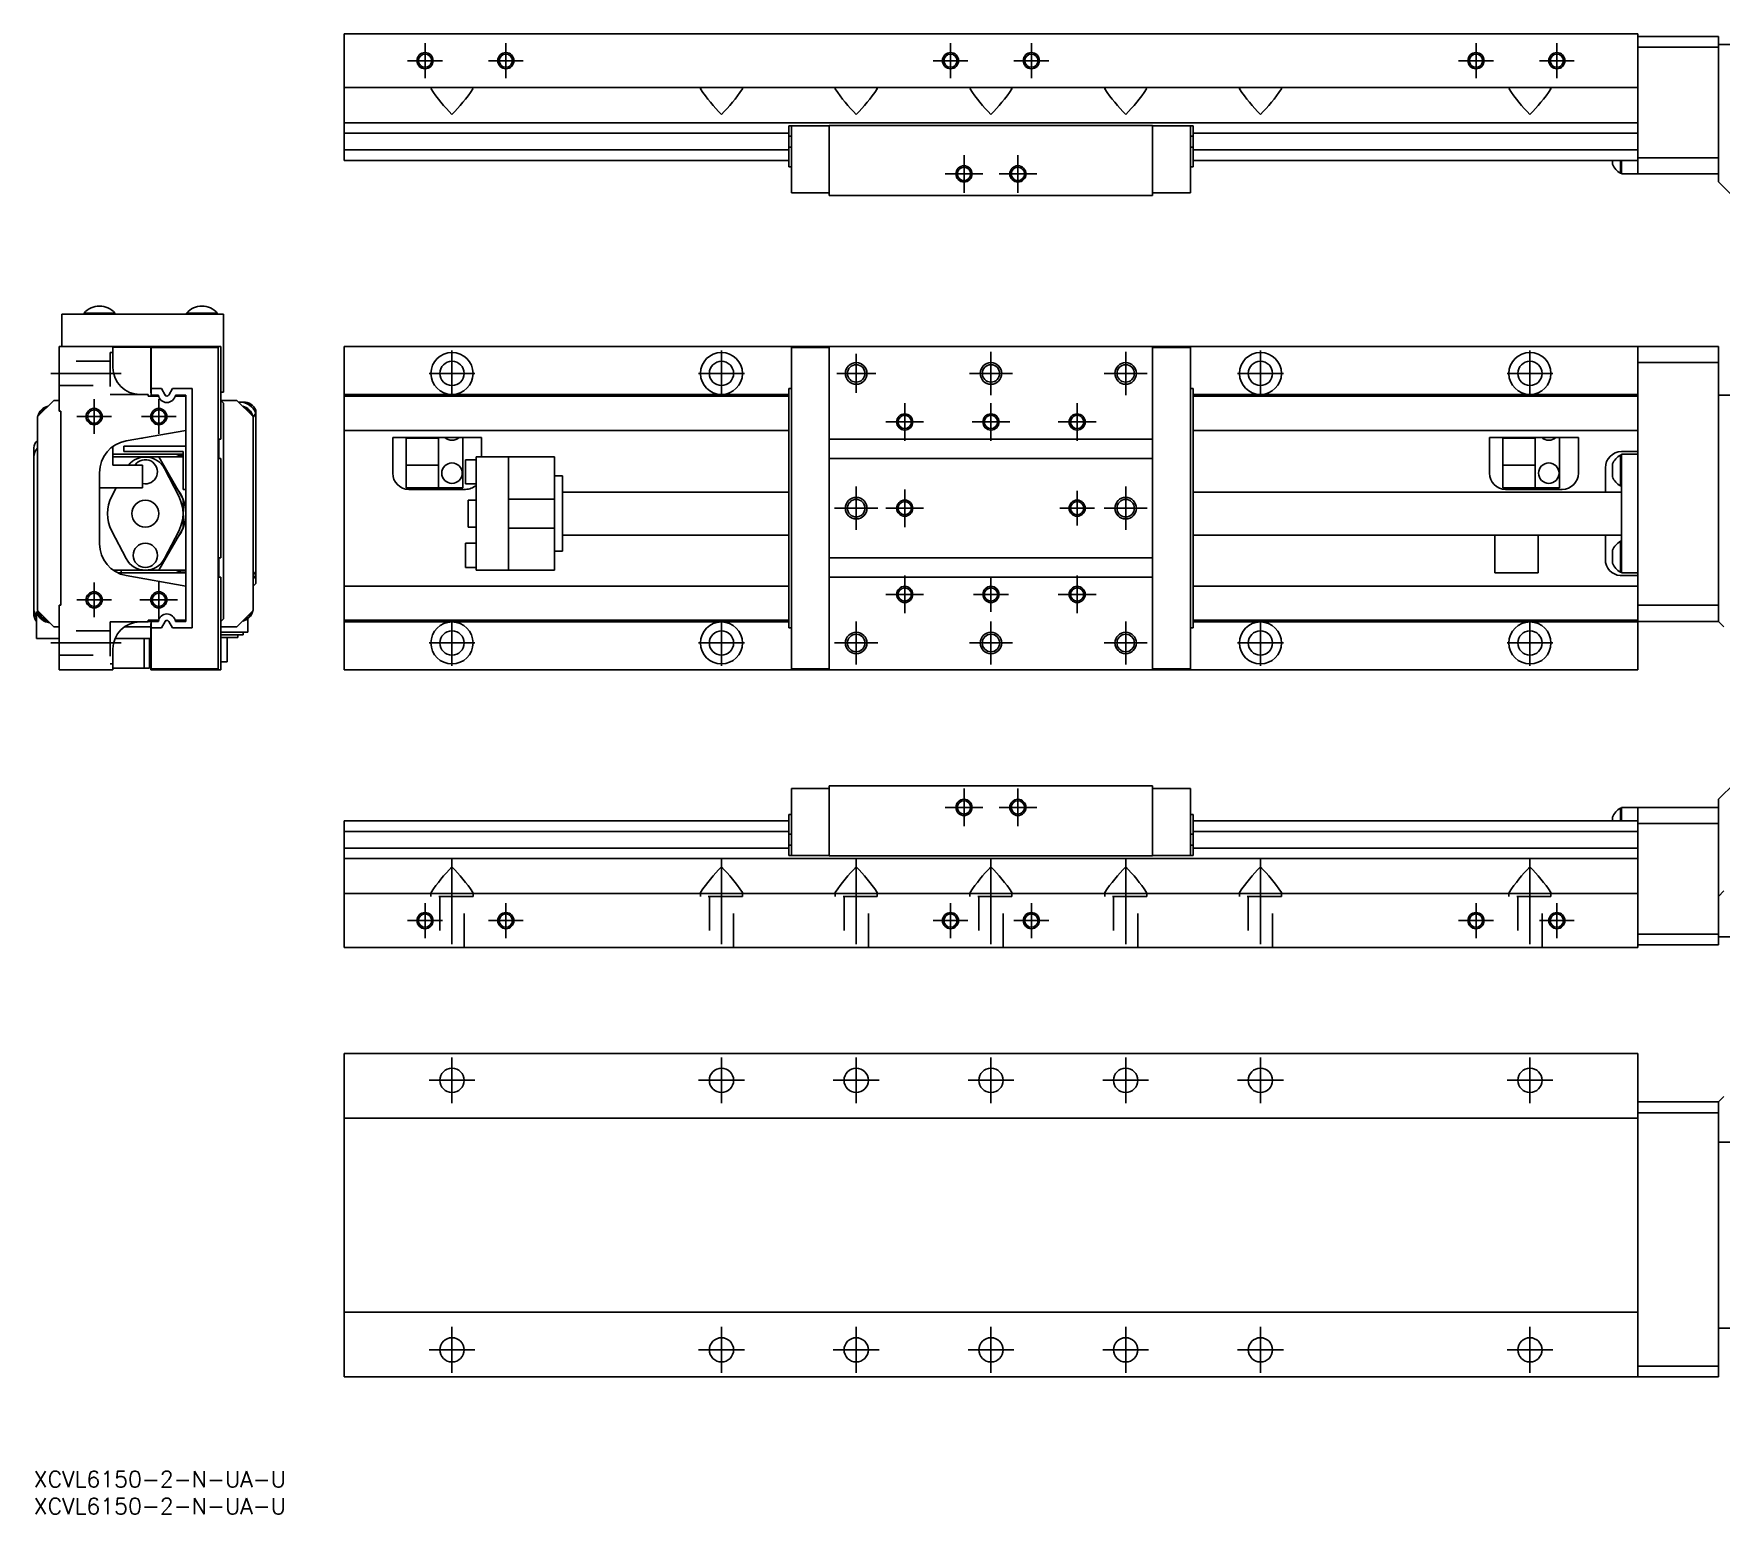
# Model space of a CAD drawing. Extents: x 0 to 477, y -8 to 271.
# Drawn here: x 0 to 313.1, y -8 to 266.7 of the extents above; entities that cross this region are included whole.
import ezdxf

# ---------------------------------------------------------------- set-up
doc = ezdxf.new("R2010")
doc.units = 0
doc.header["$LTSCALE"] = 0.5
doc.linetypes.add('CENTER', pattern=[50.8, 31.75, -6.35, 6.35, -6.35])
doc.linetypes.add('DASHED', pattern=[19.05, 12.7, -6.35])
for name, color, linetype in [('MSM_CENTER', 1, 'CENTER'), ('MSM_CONTINUOUS', 7, 'CONTINUOUS'), ('MSM_DASHED', 4, 'DASHED'), ('MSM_NARROW', 5, 'CONTINUOUS'), ('MSM_PART_NUMBER', 7, 'CONTINUOUS')]:
    doc.layers.add(name, color=color, linetype=linetype)
doc.styles.get("Standard").update_dxf_attribs({"font": 'txt.shx', "height": 3, "bigfont": 'bigfont.shx'})

# ---------------------------------------------------------------- blocks, each defined once
blk = doc.blocks.new('*U2')
at = {"layer": 'MSM_PART_NUMBER'}
blk.add_text('XCVL6150-2-N-UA-U', height=3, dxfattribs=at).set_placement((0, -3))
blk = doc.blocks.new('*U3')
at = {"layer": 'MSM_PART_NUMBER'}
blk.add_text('XCVL6150-2-N-UA-U', height=3, dxfattribs=at).set_placement((0, -8))

msp = doc.modelspace()

# ---------------------------------------------------------------- linework, layer by layer
at = {"layer": 'MSM_CENTER'}
for p, q in [((72.6, 264.89), (72.6, 258.43)), ((87.6, 264.89), (87.6, 258.43)), ((170.1, 264.89), (170.1, 258.43)), ((185.1, 264.89), (185.1, 258.43)), ((267.6, 264.89), (267.6, 258.43)), ((282.6, 264.89), (282.6, 258.43)), ((69.37, 261.66), (75.83, 261.66)), ((84.37, 261.66), (90.83, 261.66)), ((166.87, 261.66), (173.33, 261.66)), ((181.87, 261.66), (188.33, 261.66)), ((264.37, 261.66), (270.83, 261.66)), ((279.37, 261.66), (285.83, 261.66)), ((172.6, 237.16), (172.6, 244.16)), ((182.6, 237.16), (182.6, 244.16)), ((169.1, 240.66), (176.1, 240.66)), ((179.1, 240.66), (186.1, 240.66)), ((77.6, 199.39), (77.6, 207.89)), ((127.6, 199.39), (127.6, 207.89)), ((152.6, 200.02), (152.6, 207.26)), ((177.6, 199.64), (177.6, 207.64)), ((202.6, 199.64), (202.6, 207.64)), ((227.6, 199.39), (227.6, 207.89)), ((277.6, 199.39), (277.6, 207.89)), ((3.2, 203.64), (16.2, 203.64)), ((73.35, 203.64), (81.85, 203.64)), ((123.35, 203.64), (131.85, 203.64)), ((148.98, 203.64), (156.22, 203.64)), ((173.6, 203.64), (181.6, 203.64)), ((198.6, 203.64), (206.6, 203.64)), ((223.35, 203.64), (231.85, 203.64)), ((273.35, 203.64), (281.85, 203.64)), ((11.2, 192.41), (11.2, 198.87)), ((23.2, 192.41), (23.2, 198.87)), ((161.6, 191.14), (161.6, 198.14)), ((177.6, 191.14), (177.6, 198.14)), ((193.6, 191.14), (193.6, 198.14)), ((7.97, 195.64), (14.43, 195.64)), ((19.97, 195.64), (26.43, 195.64)), ((158.1, 194.64), (165.1, 194.64)), ((174.1, 194.64), (181.1, 194.64)), ((190.1, 194.64), (197.1, 194.64)), ((152.6, 174.64), (152.6, 182.64)), ((161.6, 175.14), (161.6, 182.14)), ((193.6, 175.41), (193.6, 181.87)), ((202.6, 174.64), (202.6, 182.64)), ((148.6, 178.64), (156.6, 178.64)), ((158.1, 178.64), (165.1, 178.64)), ((190.37, 178.64), (196.83, 178.64)), ((198.6, 178.64), (206.6, 178.64)), ((161.6, 159.14), (161.6, 166.14)), ((193.6, 159.14), (193.6, 166.14)), ((11.2, 158.41), (11.2, 164.87)), ((23.2, 158.14), (23.2, 165.14)), ((177.6, 159.41), (177.6, 165.87)), ((7.97, 161.64), (14.43, 161.64)), ((19.7, 161.64), (26.7, 161.64)), ((158.1, 162.64), (165.1, 162.64)), ((174.37, 162.64), (180.83, 162.64)), ((190.1, 162.64), (197.1, 162.64)), ((77.6, 149.39), (77.6, 157.89)), ((127.6, 149.39), (127.6, 157.89)), ((152.6, 149.64), (152.6, 157.64)), ((177.6, 149.64), (177.6, 157.64)), ((202.6, 149.64), (202.6, 157.64)), ((227.6, 149.39), (227.6, 157.89)), ((277.6, 149.39), (277.6, 157.89)), ((3.2, 153.64), (16.2, 153.64)), ((73.35, 153.64), (81.85, 153.64)), ((123.35, 153.64), (131.85, 153.64)), ((148.6, 153.64), (156.6, 153.64)), ((173.6, 153.64), (181.6, 153.64)), ((198.6, 153.64), (206.6, 153.64)), ((223.35, 153.64), (231.85, 153.64)), ((273.35, 153.64), (281.85, 153.64)), ((172.6, 119.63), (172.6, 126.63)), ((182.6, 119.63), (182.6, 126.63)), ((169.1, 123.13), (176.1, 123.13)), ((179.1, 123.13), (186.1, 123.13)), ((77.6, 113.63), (77.6, 95.13)), ((127.6, 113.63), (127.6, 95.13)), ((152.6, 113.63), (152.6, 95.13)), ((177.6, 113.63), (177.6, 95.13)), ((202.6, 113.63), (202.6, 95.13)), ((227.6, 113.63), (227.6, 95.13)), ((277.6, 113.63), (277.6, 95.13)), ((72.6, 98.9), (72.6, 105.36)), ((87.6, 98.9), (87.6, 105.36)), ((170.1, 98.9), (170.1, 105.36)), ((185.1, 98.9), (185.1, 105.36)), ((267.6, 98.9), (267.6, 105.36)), ((282.6, 98.9), (282.6, 105.36)), ((69.37, 102.13), (75.83, 102.13)), ((84.37, 102.13), (90.83, 102.13)), ((166.87, 102.13), (173.33, 102.13)), ((181.87, 102.13), (188.33, 102.13)), ((264.37, 102.13), (270.83, 102.13)), ((279.37, 102.13), (285.83, 102.13)), ((77.6, 68.25), (77.6, 76.75)), ((127.6, 68.25), (127.6, 76.75)), ((152.6, 68.25), (152.6, 76.75)), ((177.6, 68.25), (177.6, 76.75)), ((202.6, 68.25), (202.6, 76.75)), ((227.6, 68.25), (227.6, 76.75)), ((277.6, 68.25), (277.6, 76.75)), ((73.35, 72.5), (81.85, 72.5)), ((123.35, 72.5), (131.85, 72.5)), ((148.35, 72.5), (156.85, 72.5)), ((173.35, 72.5), (181.85, 72.5)), ((198.35, 72.5), (206.85, 72.5)), ((223.35, 72.5), (231.85, 72.5)), ((273.35, 72.5), (281.85, 72.5)), ((77.6, 18.25), (77.6, 26.75)), ((127.6, 18.25), (127.6, 26.75)), ((152.6, 18.25), (152.6, 26.75)), ((177.6, 18.25), (177.6, 26.75)), ((202.6, 18.25), (202.6, 26.75)), ((227.6, 18.25), (227.6, 26.75)), ((277.6, 18.25), (277.6, 26.75)), ((73.35, 22.5), (81.85, 22.5)), ((123.35, 22.5), (131.85, 22.5)), ((148.35, 22.5), (156.85, 22.5)), ((173.35, 22.5), (181.85, 22.5)), ((198.35, 22.5), (206.85, 22.5)), ((223.35, 22.5), (231.85, 22.5)), ((273.35, 22.5), (281.85, 22.5))]:
    msp.add_line(p, q, dxfattribs=at)
at = {"layer": 'MSM_CONTINUOUS'}
for p, q in [((57.6, 266.66), (297.6, 266.66)), ((57.6, 266.66), (57.6, 243.16)), ((297.6, 266.66), (297.6, 240.66)), ((312.6, 266.16), (297.6, 266.16)), ((312.6, 266.16), (312.6, 239.16)), ((312.6, 264.16), (297.6, 264.16)), ((312.6, 264.66), (317.1, 264.66)), ((57.6, 256.66), (297.6, 256.66)), ((73.86, 256.66), (73.7, 256.53)), ((73.7, 256.53), (73.72, 256.42)), ((81.34, 256.66), (81.5, 256.53)), ((81.5, 256.53), (81.48, 256.42)), ((123.86, 256.66), (123.7, 256.53)), ((123.7, 256.53), (123.72, 256.42)), ((131.34, 256.66), (131.5, 256.53)), ((131.5, 256.53), (131.48, 256.42)), ((148.86, 256.66), (148.7, 256.53)), ((148.7, 256.53), (148.72, 256.42)), ((156.34, 256.66), (156.5, 256.53)), ((156.5, 256.53), (156.48, 256.42)), ((173.86, 256.66), (173.7, 256.53)), ((173.7, 256.53), (173.72, 256.42)), ((181.34, 256.66), (181.5, 256.53)), ((181.5, 256.53), (181.48, 256.42)), ((198.86, 256.66), (198.7, 256.53)), ((198.7, 256.53), (198.72, 256.42)), ((206.34, 256.66), (206.5, 256.53)), ((206.5, 256.53), (206.48, 256.42)), ((223.86, 256.66), (223.7, 256.53)), ((223.7, 256.53), (223.72, 256.42)), ((231.34, 256.66), (231.5, 256.53)), ((231.5, 256.53), (231.48, 256.42)), ((273.86, 256.66), (273.7, 256.53)), ((273.7, 256.53), (273.72, 256.42)), ((281.34, 256.66), (281.5, 256.53)), ((281.5, 256.53), (281.48, 256.42)), ((57.6, 250.16), (297.6, 250.16)), ((57.6, 248.2), (140.1, 248.2)), ((147.6, 249.56), (140.1, 249.56)), ((140.1, 241.96), (140.1, 249.56)), ((140.6, 247.68), (140.1, 247.68)), ((140.6, 249.56), (140.6, 237.16)), ((207.6, 249.66), (147.6, 249.66)), ((147.6, 249.66), (147.6, 236.66)), ((207.6, 249.66), (207.6, 236.66)), ((215.1, 249.56), (207.6, 249.56)), ((214.6, 249.56), (214.6, 237.16)), ((214.6, 247.68), (215.1, 247.68)), ((215.1, 241.96), (215.1, 249.56)), ((215.1, 248.2), (297.6, 248.2)), ((57.6, 245.12), (140.1, 245.12)), ((140.6, 245.63), (140.1, 245.63)), ((214.6, 245.63), (215.1, 245.63)), ((215.1, 245.12), (297.6, 245.12)), ((57.6, 243.16), (140.1, 243.16)), ((140.6, 241.96), (140.1, 241.96)), ((214.6, 241.96), (215.1, 241.96)), ((215.1, 243.16), (297.6, 243.16)), ((292.95, 243.16), (292.95, 242.45)), ((294.4, 243.16), (294.4, 240.8)), ((294.6, 243.16), (294.6, 240.66)), ((312.6, 243.66), (297.6, 243.66)), ((294.4, 240.8), (294.6, 240.8)), ((312.6, 240.66), (294.6, 240.66)), ((312.6, 239.16), (315.6, 236.16)), ((140.6, 237.16), (147.6, 237.16)), ((207.6, 236.66), (147.6, 236.66)), ((214.6, 237.16), (207.6, 237.16)), ((35.2, 214.64), (5.2, 214.64)), ((5.2, 214.64), (5.2, 208.64)), ((15.05, 214.8), (9.35, 214.8)), ((9.35, 214.8), (9.35, 214.64)), ((15.05, 214.64), (15.05, 214.8)), ((34.05, 214.8), (28.35, 214.8)), ((28.35, 214.8), (28.35, 214.64)), ((34.05, 214.64), (34.05, 214.8)), ((35.2, 214.64), (35.2, 200.14)), ((4.7, 196.64), (4.7, 208.64)), ((4.7, 208.64), (34.7, 208.64)), ((14.7, 208.64), (14.7, 204.74)), ((21.7, 208.54), (14.7, 208.54)), ((21.7, 200.04), (21.7, 208.64)), ((21.8, 199.64), (21.8, 208.44)), ((21.8, 208.44), (34.2, 208.44)), ((34.2, 208.44), (34.2, 148.84)), ((34.7, 208.64), (34.7, 191.44)), ((57.6, 208.64), (57.6, 148.64)), ((57.6, 208.64), (312.6, 208.64)), ((140.6, 208.44), (147.6, 208.44)), ((140.6, 208.44), (140.6, 148.84)), ((147.6, 208.64), (147.6, 148.64)), ((207.6, 208.64), (207.6, 148.64)), ((214.6, 208.44), (207.6, 208.44)), ((214.6, 208.44), (214.6, 148.84)), ((297.6, 208.64), (297.6, 148.64)), ((312.6, 157.64), (312.6, 208.64)), ((312.6, 205.64), (297.6, 205.64)), ((21.8, 200.84), (23.68, 200.84)), ((23.68, 200.84), (24.36, 199.64)), ((25.04, 199.64), (25.72, 200.84)), ((25.72, 200.84), (29.4, 200.84)), ((29.4, 200.84), (29.4, 156.44)), ((140.6, 200.84), (140.1, 200.84)), ((140.1, 156.44), (140.1, 200.84)), ((214.6, 200.84), (215.1, 200.84)), ((215.1, 156.44), (215.1, 200.84)), ((3.7, 198.64), (0.7, 195.64)), ((3.7, 198.64), (4.7, 198.64)), ((19.7, 199.74), (21.2, 199.74)), ((21.2, 199.44), (21.2, 199.74)), ((23.16, 199.44), (21.2, 199.44)), ((21.8, 200.04), (21.7, 200.04)), ((23.13, 199.64), (21.8, 199.64)), ((28.2, 199.44), (26.24, 199.44)), ((28.2, 199.64), (26.27, 199.64)), ((28.2, 157.64), (28.2, 199.64)), ((35.2, 200.14), (34.7, 200.14)), ((34.7, 198.64), (35.2, 198.14)), ((34.7, 198.64), (37.7, 198.64)), ((35.2, 198.14), (35.2, 158.14)), ((40.7, 195.64), (37.7, 198.64)), ((38.9, 198.34), (38, 198.34)), ((57.6, 199.74), (140.1, 199.74)), ((57.6, 199.44), (140.1, 199.44)), ((215.1, 199.74), (297.6, 199.74)), ((215.1, 199.44), (297.6, 199.44)), ((312.6, 199.64), (337.6, 199.64)), ((0.7, 159.64), (0.7, 195.64)), ((5, 196.64), (4.7, 196.64)), ((5, 160.64), (5, 196.64)), ((40.7, 195.64), (40.7, 159.64)), ((40.7, 195.22), (40.71, 195.24)), ((40.7, 195.2), (40.7, 195.22)), ((40.7, 195.19), (40.7, 195.2)), ((40.7, 195.18), (40.7, 195.19)), ((40.7, 195.17), (40.7, 195.18)), ((40.7, 195.18), (40.7, 195.18)), ((40.7, 195.16), (40.7, 195.17)), ((40.7, 195.17), (40.7, 195.17)), ((40.7, 195.17), (40.7, 195.17)), ((40.7, 195.17), (40.7, 195.17)), ((40.7, 195.15), (40.7, 195.16)), ((40.7, 195.16), (40.7, 195.16)), ((40.7, 195.16), (40.7, 195.16)), ((40.7, 195.16), (40.7, 195.16)), ((40.7, 195.16), (40.7, 195.16)), ((40.7, 195.14), (40.7, 195.15)), ((40.7, 195.15), (40.7, 195.15)), ((40.7, 195.15), (40.7, 195.15)), ((40.7, 195.15), (40.7, 195.15)), ((40.7, 195.15), (40.7, 195.15)), ((40.7, 195.15), (40.7, 195.15)), ((40.7, 195.15), (40.7, 195.15)), ((40.7, 195.15), (40.7, 195.15)), ((40.7, 195.15), (40.7, 195.15)), ((40.7, 195.15), (40.7, 195.15)), ((40.7, 195.14), (40.7, 195.14)), ((40.7, 195.14), (40.7, 195.14)), ((40.7, 195.14), (40.7, 195.14)), ((40.7, 195.14), (40.7, 195.14)), ((40.7, 195.14), (40.7, 195.14)), ((40.7, 195.14), (40.7, 195.14)), ((40.7, 195.14), (40.7, 195.14)), ((40.7, 195.14), (40.7, 195.14)), ((40.71, 195.31), (40.72, 195.36)), ((40.71, 195.28), (40.71, 195.31)), ((40.71, 195.24), (40.71, 195.28)), ((40.72, 195.36), (40.8, 195.58)), ((40.8, 195.58), (40.94, 195.87)), ((40.94, 195.87), (41.08, 196.09)), ((41.08, 196.09), (41.2, 196.25)), ((41.2, 164.69), (41.2, 196.82)), ((28.2, 193.08), (17.16, 191.14)), ((19.99, 191.64), (20.2, 191.64)), ((20.2, 191.67), (20.2, 191.64)), ((34.35, 187.84), (34.35, 191.44)), ((34.35, 191.44), (34.7, 191.44)), ((57.6, 193.08), (140.1, 193.08)), ((83.1, 191.76), (66.6, 191.76)), ((66.6, 185.14), (66.6, 191.76)), ((69.1, 191.76), (69.1, 182.44)), ((75.1, 191.64), (69.1, 191.64)), ((75.1, 191.76), (75.1, 182.44)), ((79.6, 191.76), (79.6, 182.44)), ((83.1, 191.76), (83.1, 188.14)), ((207.6, 191.44), (147.6, 191.44)), ((215.1, 193.08), (297.6, 193.08)), ((286.6, 191.76), (270.1, 191.76)), ((270.1, 185.14), (270.1, 191.76)), ((272.6, 191.76), (272.6, 182.44)), ((278.6, 191.64), (272.6, 191.64)), ((278.6, 191.76), (278.6, 182.44)), ((283.1, 191.76), (283.1, 182.44)), ((286.6, 191.76), (286.6, 185.14)), ((0, 159.14), (0, 189.84)), ((14.7, 186.64), (14.7, 190.1)), ((27.7, 188.64), (14.7, 188.64)), ((14.7, 188.14), (27.7, 188.14)), ((16.7, 189.14), (16.7, 190.14)), ((28.2, 190.14), (16.7, 190.14)), ((27.7, 189.14), (16.7, 189.14)), ((27.7, 180.34), (23.2, 188.14)), ((27.7, 182.14), (27.7, 189.14)), ((82.1, 188.14), (82.1, 167.14)), ((96.6, 188.14), (82.1, 188.14)), ((88.1, 188.14), (88.1, 167.14)), ((96.6, 188.14), (96.6, 167.14)), ((294.4, 188.5), (294.4, 182.78)), ((294.6, 188.5), (294.4, 188.5)), ((297.6, 189.13), (294.6, 189.13)), ((294.6, 188.64), (297.6, 188.64)), ((294.6, 188.64), (294.6, 166.64)), ((12.2, 185.23), (12.2, 172.05)), ((14.7, 186.64), (20.2, 186.64)), ((20.2, 182.44), (20.2, 186.64)), ((26.91, 180.87), (24.25, 185.98)), ((34.7, 187.84), (34.35, 187.84)), ((34.7, 187.84), (34.7, 169.44)), ((75.1, 186.64), (69.1, 186.64)), ((80.1, 187.64), (80.1, 183.14)), ((82.1, 187.64), (80.1, 187.64)), ((207.6, 187.84), (147.6, 187.84)), ((278.6, 186.64), (272.6, 186.64)), ((291.6, 181.64), (291.6, 186.13)), ((292.95, 186.85), (292.95, 184.43)), ((12.2, 182.44), (20.2, 182.44)), ((15.31, 182.44), (14.49, 180.87)), ((28.2, 182.14), (27.7, 182.14)), ((79.6, 182.44), (69.1, 182.44)), ((80.1, 182.14), (69.6, 182.14)), ((80.1, 183.14), (82.1, 183.14)), ((98.1, 184.64), (96.6, 184.64)), ((98.1, 184.64), (98.1, 170.64)), ((140.1, 181.64), (98.1, 181.64)), ((294.6, 181.64), (215.1, 181.64)), ((283.1, 182.44), (272.6, 182.44)), ((283.6, 182.14), (273.1, 182.14)), ((294.4, 182.78), (294.6, 182.78)), ((27.7, 174.93), (27.7, 180.34)), ((80.6, 180.14), (80.6, 175.14)), ((82.1, 180.14), (80.6, 180.14)), ((88.1, 180.34), (96.6, 180.34)), ((14.49, 174.41), (17.15, 169.29)), ((23.2, 167.14), (27.7, 174.93)), ((24.25, 169.29), (26.91, 174.41)), ((80.6, 175.14), (82.1, 175.14)), ((88.1, 174.93), (96.6, 174.93)), ((98.1, 173.64), (140.1, 173.64)), ((215.1, 173.64), (294.6, 173.64)), ((271.1, 173.64), (271.1, 166.64)), ((279.1, 173.64), (279.1, 166.64)), ((291.6, 169.13), (291.6, 173.64)), ((294.4, 172.5), (294.4, 166.78)), ((294.6, 172.5), (294.4, 172.5)), ((34.35, 165.84), (34.35, 169.44)), ((34.35, 169.44), (34.7, 169.44)), ((80.1, 172.14), (80.1, 167.64)), ((82.1, 172.14), (80.1, 172.14)), ((96.6, 170.64), (98.1, 170.64)), ((207.6, 169.44), (147.6, 169.44)), ((292.95, 170.85), (292.95, 168.43)), ((14.75, 167.14), (28.2, 167.14)), ((15.6, 166.64), (28.2, 166.64)), ((16.2, 166.64), (16.2, 167.14)), ((17.16, 166.14), (28.2, 164.19)), ((40.7, 167.13), (40.7, 167.14)), ((40.7, 167.14), (40.7, 167.14)), ((40.7, 167.14), (40.7, 167.14)), ((40.7, 167.14), (40.7, 167.14)), ((40.7, 167.12), (40.7, 167.13)), ((40.7, 167.13), (40.7, 167.13)), ((40.7, 167.13), (40.7, 167.13)), ((40.7, 167.13), (40.7, 167.13)), ((40.7, 167.13), (40.7, 167.13)), ((40.7, 167.13), (40.7, 167.13)), ((40.7, 167.13), (40.7, 167.13)), ((40.7, 167.13), (40.7, 167.13)), ((40.7, 167.13), (40.7, 167.13)), ((40.7, 167.13), (40.7, 167.13)), ((40.7, 167.13), (40.7, 167.13)), ((40.7, 167.13), (40.7, 167.13)), ((40.7, 167.13), (40.7, 167.13)), ((40.7, 167.13), (40.7, 167.13)), ((40.7, 167.13), (40.7, 167.13)), ((40.7, 167.13), (40.7, 167.13)), ((40.7, 167.13), (40.7, 167.13)), ((40.7, 167.11), (40.7, 167.12)), ((40.7, 167.12), (40.7, 167.12)), ((40.7, 167.12), (40.7, 167.12)), ((40.7, 167.12), (40.7, 167.12)), ((40.7, 167.12), (40.7, 167.12)), ((40.7, 167.12), (40.7, 167.12)), ((40.7, 167.12), (40.7, 167.12)), ((40.7, 167.1), (40.7, 167.11)), ((40.7, 167.11), (40.7, 167.11)), ((40.7, 167.11), (40.7, 167.11)), ((40.7, 167.11), (40.7, 167.11)), ((40.7, 167.09), (40.7, 167.1)), ((40.7, 167.1), (40.7, 167.1)), ((40.7, 167.08), (40.7, 167.09)), ((40.7, 167.06), (40.7, 167.08)), ((40.71, 167.04), (40.7, 167.06)), ((40.71, 167.02), (40.71, 167.04)), ((40.72, 167), (40.71, 167.02)), ((40.72, 166.97), (40.72, 167)), ((40.74, 166.93), (40.72, 166.97)), ((40.75, 166.88), (40.74, 166.93)), ((40.78, 166.82), (40.75, 166.88)), ((40.82, 166.74), (40.78, 166.82)), ((41.12, 166.31), (40.82, 166.74)), ((41.2, 166.22), (41.12, 166.31)), ((80.1, 167.64), (82.1, 167.64)), ((82.1, 167.14), (96.6, 167.14)), ((271.1, 166.64), (279.1, 166.64)), ((294.4, 166.78), (294.6, 166.78)), ((294.6, 166.64), (297.6, 166.64)), ((297.6, 166.13), (294.6, 166.13)), ((34.7, 165.84), (34.35, 165.84)), ((34.7, 165.84), (34.7, 148.64)), ((57.6, 164.19), (140.1, 164.19)), ((207.6, 165.84), (147.6, 165.84)), ((215.1, 164.19), (297.6, 164.19)), ((4.7, 160.64), (5, 160.64)), ((4.7, 148.64), (4.7, 160.64)), ((312.6, 160.64), (297.6, 160.64)), ((0.5, 154.44), (0.5, 159.5)), ((0.7, 159.64), (3.7, 156.64)), ((4.7, 156.64), (3.7, 156.64)), ((21.7, 156.64), (16.84, 156.64)), ((21.2, 157.54), (19.7, 157.54)), ((21.2, 157.84), (23.16, 157.84)), ((21.2, 157.54), (21.2, 157.84)), ((21.2, 157.74), (23.14, 157.74)), ((23.13, 157.64), (21.2, 157.64)), ((21.7, 148.64), (21.7, 157.24)), ((21.7, 157.24), (21.8, 157.24)), ((21.8, 148.84), (21.8, 157.64)), ((24.36, 157.63), (23.68, 156.44)), ((25.72, 156.44), (25.04, 157.63)), ((26.24, 157.84), (28.2, 157.84)), ((26.26, 157.74), (27.8, 157.74)), ((26.27, 157.64), (28.2, 157.64)), ((27.8, 157.74), (27.7, 157.64)), ((27.8, 157.74), (27.9, 157.84)), ((35.2, 158.14), (34.7, 157.64)), ((37.7, 156.64), (34.7, 156.64)), ((37.7, 156.64), (40.7, 159.64)), ((39.7, 155.64), (39.7, 158.14)), ((57.6, 157.84), (140.1, 157.84)), ((57.6, 157.54), (140.1, 157.54)), ((215.1, 157.84), (297.6, 157.84)), ((215.1, 157.54), (297.6, 157.54)), ((312.6, 157.64), (297.6, 157.64)), ((312.6, 157.64), (313.6, 156.64)), ((4.7, 154.44), (0.5, 154.44)), ((21.7, 154.44), (15.08, 154.44)), ((20.5, 154.44), (20.5, 148.94)), ((21.5, 154.44), (21.5, 148.94)), ((23.68, 156.44), (21.8, 156.44)), ((29.4, 156.44), (25.72, 156.44)), ((34.7, 155.64), (39.7, 155.64)), ((38.87, 155.14), (34.7, 155.14)), ((37.87, 154.64), (34.7, 154.64)), ((35.87, 150.14), (35.87, 154.64)), ((37.87, 154.64), (37.87, 155.14)), ((38.87, 155.14), (38.87, 155.64)), ((140.6, 156.44), (140.1, 156.44)), ((214.6, 156.44), (215.1, 156.44)), ((14.7, 152.54), (14.7, 148.64)), ((14.7, 148.64), (4.7, 148.64)), ((14.7, 148.94), (21.5, 148.94)), ((21.7, 150.14), (21.5, 150.14)), ((34.7, 148.64), (21.7, 148.64)), ((34.2, 148.84), (21.8, 148.84)), ((35.87, 150.14), (34.7, 150.14)), ((57.6, 148.64), (297.6, 148.64)), ((140.6, 148.84), (147.6, 148.84)), ((214.6, 148.84), (207.6, 148.84)), ((140.6, 126.63), (147.6, 126.63)), ((140.6, 126.63), (140.6, 114.23)), ((207.6, 127.13), (147.6, 127.13)), ((147.6, 127.13), (147.6, 114.13)), ((207.6, 127.13), (207.6, 114.13)), ((214.6, 126.63), (207.6, 126.63)), ((214.6, 126.63), (214.6, 114.23)), ((312.6, 124.63), (315.6, 127.63)), ((294.4, 122.99), (294.4, 120.63)), ((294.6, 122.99), (294.4, 122.99)), ((312.6, 123.13), (294.6, 123.13)), ((294.6, 123.13), (294.6, 120.63)), ((297.6, 123.13), (297.6, 97.13)), ((312.6, 124.63), (312.6, 97.63)), ((57.6, 120.63), (57.6, 97.13)), ((57.6, 120.63), (140.1, 120.63)), ((140.1, 114.23), (140.1, 121.83)), ((140.6, 121.83), (140.1, 121.83)), ((214.6, 121.83), (215.1, 121.83)), ((215.1, 114.23), (215.1, 121.83)), ((215.1, 120.63), (297.6, 120.63)), ((292.95, 121.34), (292.95, 120.63)), ((312.6, 120.13), (297.6, 120.13)), ((57.6, 118.66), (140.1, 118.66)), ((140.6, 118.15), (140.1, 118.15)), ((140.6, 116.1), (140.1, 116.1)), ((214.6, 118.15), (215.1, 118.15)), ((214.6, 116.1), (215.1, 116.1)), ((215.1, 118.66), (297.6, 118.66)), ((57.6, 115.59), (140.1, 115.59)), ((57.6, 113.63), (297.6, 113.63)), ((147.6, 114.23), (140.1, 114.23)), ((207.6, 114.13), (147.6, 114.13)), ((215.1, 114.23), (207.6, 114.23)), ((215.1, 115.59), (297.6, 115.59)), ((57.6, 107.13), (297.6, 107.13)), ((73.7, 107.26), (73.72, 107.37)), ((73.86, 107.13), (73.7, 107.26)), ((81.34, 107.13), (81.5, 107.26)), ((81.5, 107.26), (81.48, 107.37)), ((123.7, 107.26), (123.72, 107.37)), ((123.86, 107.13), (123.7, 107.26)), ((131.34, 107.13), (131.5, 107.26)), ((131.5, 107.26), (131.48, 107.37)), ((148.7, 107.26), (148.72, 107.37)), ((148.86, 107.13), (148.7, 107.26)), ((156.34, 107.13), (156.5, 107.26)), ((156.5, 107.26), (156.48, 107.37)), ((173.7, 107.26), (173.72, 107.37)), ((173.86, 107.13), (173.7, 107.26)), ((181.34, 107.13), (181.5, 107.26)), ((181.5, 107.26), (181.48, 107.37)), ((198.7, 107.26), (198.72, 107.37)), ((198.86, 107.13), (198.7, 107.26)), ((206.34, 107.13), (206.5, 107.26)), ((206.5, 107.26), (206.48, 107.37)), ((223.7, 107.26), (223.72, 107.37)), ((223.86, 107.13), (223.7, 107.26)), ((231.34, 107.13), (231.5, 107.26)), ((231.5, 107.26), (231.48, 107.37)), ((273.7, 107.26), (273.72, 107.37)), ((273.86, 107.13), (273.7, 107.26)), ((281.34, 107.13), (281.5, 107.26)), ((281.5, 107.26), (281.48, 107.37)), ((312.6, 106.63), (313.6, 107.63)), ((57.6, 97.13), (297.6, 97.13)), ((312.6, 99.63), (297.6, 99.63)), ((312.6, 97.63), (297.6, 97.63)), ((337.5, 99.13), (312.6, 99.13)), ((57.6, 77.5), (297.6, 77.5)), ((57.6, 77.5), (57.6, 17.5)), ((297.6, 77.5), (297.6, 17.5)), ((312.6, 68.5), (313.6, 69.5)), ((312.6, 68.5), (297.6, 68.5)), ((312.6, 66.5), (297.6, 66.5)), ((312.6, 68.5), (312.6, 17.5)), ((57.6, 65.5), (297.6, 65.5)), ((337.5, 61), (312.6, 61)), ((57.6, 29.5), (297.6, 29.5)), ((312.6, 26.5), (337.6, 26.5)), ((312.6, 19.5), (297.6, 19.5)), ((57.6, 17.5), (312.6, 17.5))]:
    msp.add_line(p, q, dxfattribs=at)
for centre, radius in [((72.6, 261.66), 1.23), ((87.6, 261.66), 1.23), ((170.1, 261.66), 1.23), ((185.1, 261.66), 1.23), ((267.6, 261.66), 1.23), ((282.6, 261.66), 1.23), ((172.6, 240.66), 1.23), ((182.6, 240.66), 1.23), ((77.6, 203.64), 3.9), ((127.6, 203.64), 3.9), ((227.6, 203.64), 3.9), ((277.6, 203.64), 3.9), ((152.6, 203.64), 1.62), ((177.6, 203.64), 1.62), ((202.6, 203.64), 1.62), ((11.2, 195.64), 1.23), ((23.2, 195.64), 1.23), ((161.6, 194.64), 1.23), ((177.6, 194.64), 1.23), ((193.6, 194.64), 1.23), ((20.7, 177.64), 2.5), ((152.6, 178.64), 1.62), ((161.6, 178.64), 1.23), ((193.6, 178.64), 1.23), ((202.6, 178.64), 1.62), ((20.7, 169.89), 2.25), ((11.2, 161.64), 1.23), ((23.2, 161.64), 1.23), ((161.6, 162.64), 1.23), ((177.6, 162.64), 1.23), ((193.6, 162.64), 1.23), ((77.6, 153.64), 3.9), ((127.6, 153.64), 3.9), ((227.6, 153.64), 3.9), ((277.6, 153.64), 3.9), ((152.6, 153.64), 1.62), ((177.6, 153.64), 1.62), ((202.6, 153.64), 1.62), ((172.6, 123.13), 1.23), ((182.6, 123.13), 1.23), ((72.6, 102.13), 1.23), ((87.6, 102.13), 1.23), ((170.1, 102.13), 1.23), ((185.1, 102.13), 1.23), ((267.6, 102.13), 1.23), ((282.6, 102.13), 1.23), ((77.6, 72.5), 2.25), ((127.6, 72.5), 2.25), ((152.6, 72.5), 2.25), ((177.6, 72.5), 2.25), ((202.6, 72.5), 2.25), ((227.6, 72.5), 2.25), ((277.6, 72.5), 2.25), ((77.6, 22.5), 2.25), ((127.6, 22.5), 2.25), ((152.6, 22.5), 2.25), ((177.6, 22.5), 2.25), ((202.6, 22.5), 2.25), ((227.6, 22.5), 2.25), ((277.6, 22.5), 2.25)]:
    msp.add_circle(centre, radius, dxfattribs=at)
at = {"layer": 'MSM_CONTINUOUS', "extrusion": (0, 0, -1)}
for centre, radius in [((-77.6, 203.64), 2.25), ((-127.6, 203.64), 2.25), ((-227.6, 203.64), 2.25), ((-277.6, 203.64), 2.25), ((-77.6, 185.14), 1.9), ((-281.1, 185.14), 1.9), ((-77.6, 153.64), 2.25), ((-127.6, 153.64), 2.25), ((-227.6, 153.64), 2.25), ((-277.6, 153.64), 2.25)]:
    msp.add_circle(centre, radius, dxfattribs=at)
at = {"layer": 'MSM_CONTINUOUS'}
for centre, radius, start, end in [((103.98, 277.11), 36.66, 214.3736, 223.9772), ((51.22, 277.11), 36.66, 316.0228, 325.6264), ((153.98, 277.11), 36.66, 214.3736, 223.9772), ((101.22, 277.11), 36.66, 316.0228, 325.6264), ((178.98, 277.11), 36.66, 214.3736, 223.9772), ((126.22, 277.11), 36.66, 316.0228, 325.6264), ((203.98, 277.11), 36.66, 214.3736, 223.9772), ((151.22, 277.11), 36.66, 316.0228, 325.6264), ((228.98, 277.11), 36.66, 214.3736, 223.9772), ((176.22, 277.11), 36.66, 316.0228, 325.6264), ((253.98, 277.11), 36.66, 214.3736, 223.9772), ((201.22, 277.11), 36.66, 316.0228, 325.6264), ((303.98, 277.11), 36.66, 214.3736, 223.9772), ((251.22, 277.11), 36.66, 316.0228, 325.6264), ((295.97, 243.64), 3.25, 201.5574, 241.0598), ((12.2, 212.44), 3.7, 39.6218, 140.3782), ((31.2, 212.44), 3.7, 39.6218, 140.3782), ((19.7, 204.74), 5, 180, 270), ((3.2, 195.14), 2.5, 103.0519, 166.9481), ((3.2, 195.14), 2.4, 107.1144, 162.8856), ((24.7, 199.84), 1.59, 187.2376, 352.7624), ((24.7, 199.84), 0.388, 210, 330), ((38.2, 195.14), 3.2, 20.3641, 90), ((38.2, 195.14), 2.5, 13.0519, 76.9481), ((38.9, 195.84), 2.5, 23.0739, 90), ((38.2, 195.14), 2.4, 17.1144, 72.8856), ((1.5, 189.84), 1.5, 122.231, 180), ((18.2, 185.23), 6, 100, 180), ((2.2, 188.14), 2.2, 132.9859, 180), ((20.7, 184.14), 4, 27.4864, 141.3178), ((27.7, 185.64), 2.85, 90, 118.6944), ((294.6, 186.13), 3, 90, 180), ((295.97, 185.65), 3.25, 118.9402, 158.4426), ((20.7, 185.39), 2.25, 257.1604, 146.251), ((20.7, 177.64), 7.5, 321.3689, 38.631), ((295.97, 185.62), 3.25, 201.5574, 241.0598), ((20.7, 177.64), 7, 152.5136, 207.4864), ((20.7, 177.64), 7, 332.5136, 27.4864), ((295.97, 169.65), 3.25, 118.9402, 158.4426), ((18.2, 172.05), 6, 180, 260), ((20.7, 171.14), 4, 207.4864, 332.5136), ((294.6, 169.13), 3, 180, 265.3245), ((27.7, 169.64), 2.85, 241.3056, 280.1042), ((39.2, 167.14), 2.2, 312.9859, 335.38), ((295.97, 169.62), 3.25, 201.5574, 241.0598), ((39.9, 165.44), 1.5, 302.231, 330.0736), ((3.2, 160.14), 3.2, 180, 212.4617), ((2.5, 159.14), 2.5, 180, 216.8699), ((3.29, 160.24), 2.89, 194.9203, 231.6506), ((3.2, 160.14), 2.5, 193.0519, 256.9481), ((3.2, 160.14), 2.4, 197.1144, 252.8856), ((3.2, 160.14), 2.75, 231.8078, 264.5078), ((19.7, 152.54), 5, 90, 180), ((24.7, 157.44), 1.59, 7.2376, 172.7624), ((24.7, 157.44), 0.388, 30, 150), ((38.2, 160.14), 2.5, 283.0519, 346.9481), ((38.2, 160.14), 2.4, 287.1144, 342.8856), ((295.97, 120.14), 3.25, 118.9402, 158.4426), ((103.98, 86.67), 36.66, 136.0228, 145.6264), ((51.22, 86.67), 36.66, 34.3736, 43.9772), ((153.98, 86.67), 36.66, 136.0228, 145.6264), ((101.22, 86.67), 36.66, 34.3736, 43.9772), ((178.98, 86.67), 36.66, 136.0228, 145.6264), ((126.22, 86.67), 36.66, 34.3736, 43.9772), ((203.98, 86.67), 36.66, 136.0228, 145.6264), ((151.22, 86.67), 36.66, 34.3736, 43.9772), ((228.98, 86.67), 36.66, 136.0228, 145.6264), ((176.22, 86.67), 36.66, 34.3736, 43.9772), ((253.98, 86.67), 36.66, 136.0228, 145.6264), ((201.22, 86.67), 36.66, 34.3736, 43.9772), ((303.98, 86.67), 36.66, 136.0228, 145.6264), ((251.22, 86.67), 36.66, 34.3736, 43.9772)]:
    msp.add_arc(centre, radius, start, end, dxfattribs=at)
at = {"layer": 'MSM_CONTINUOUS', "extrusion": (0, 0, -1)}
for centre, radius, start, end in [((-77.6, 193.14), 1.9, 226.3793, 313.6207), ((-281.1, 193.14), 1.9, 226.3793, 313.6207), ((-69.6, 185.14), 3, 270, 0), ((-273.1, 185.14), 3, 270, 0), ((-283.6, 185.14), 3, 180, 270), ((-80.1, 185.14), 3, 228.1897, 270), ((-294.6, 169.13), 3, 270, 274.6755)]:
    msp.add_arc(centre, radius, start, end, dxfattribs=at)
at = {"layer": 'MSM_DASHED'}
for p, q in [((14.2, 207.54), (14.2, 199.74)), ((14.7, 207.54), (14.2, 207.54)), ((14.2, 205.89), (4.7, 205.89)), ((4.7, 201.39), (14.2, 201.39)), ((14.2, 199.74), (19.7, 199.74)), ((14.2, 157.54), (14.2, 149.74)), ((19.7, 157.54), (14.2, 157.54)), ((14.2, 155.89), (4.7, 155.89)), ((4.7, 151.39), (14.2, 151.39)), ((14.2, 149.74), (14.7, 149.74)), ((73.7, 106.63), (73.7, 107.26)), ((81.5, 106.63), (73.7, 106.63)), ((75.35, 106.63), (75.35, 97.13)), ((79.85, 97.13), (79.85, 106.63)), ((81.5, 106.63), (81.5, 107.26)), ((123.7, 106.63), (123.7, 107.26)), ((131.5, 106.63), (123.7, 106.63)), ((125.35, 106.63), (125.35, 97.13)), ((129.85, 97.13), (129.85, 106.63)), ((131.5, 106.63), (131.5, 107.26)), ((148.7, 106.63), (148.7, 107.26)), ((156.5, 106.63), (148.7, 106.63)), ((150.35, 106.63), (150.35, 97.13)), ((154.85, 97.13), (154.85, 106.63)), ((156.5, 106.63), (156.5, 107.26)), ((173.7, 106.63), (173.7, 107.26)), ((181.5, 106.63), (173.7, 106.63)), ((175.35, 106.63), (175.35, 97.13)), ((179.85, 97.13), (179.85, 106.63)), ((181.5, 106.63), (181.5, 107.26)), ((198.7, 106.63), (198.7, 107.26)), ((206.5, 106.63), (198.7, 106.63)), ((200.35, 106.63), (200.35, 97.13)), ((204.85, 97.13), (204.85, 106.63)), ((206.5, 106.63), (206.5, 107.26)), ((223.7, 106.63), (223.7, 107.26)), ((231.5, 106.63), (223.7, 106.63)), ((225.35, 106.63), (225.35, 97.13)), ((229.85, 97.13), (229.85, 106.63)), ((231.5, 106.63), (231.5, 107.26)), ((273.7, 106.63), (273.7, 107.26)), ((281.5, 106.63), (273.7, 106.63)), ((275.35, 106.63), (275.35, 97.13)), ((279.85, 97.13), (279.85, 106.63)), ((281.5, 106.63), (281.5, 107.26))]:
    msp.add_line(p, q, dxfattribs=at)
at = {"layer": 'MSM_NARROW'}
for centre, radius in [((72.6, 261.66), 1.5), ((87.6, 261.66), 1.5), ((170.1, 261.66), 1.5), ((185.1, 261.66), 1.5), ((267.6, 261.66), 1.5), ((282.6, 261.66), 1.5), ((172.6, 240.66), 1.5), ((182.6, 240.66), 1.5), ((152.6, 203.64), 2), ((177.6, 203.64), 2), ((202.6, 203.64), 2), ((11.2, 195.64), 1.5), ((23.2, 195.64), 1.5), ((161.6, 194.64), 1.5), ((177.6, 194.64), 1.5), ((193.6, 194.64), 1.5), ((152.6, 178.64), 2), ((161.6, 178.64), 1.5), ((193.6, 178.64), 1.5), ((202.6, 178.64), 2), ((11.2, 161.64), 1.5), ((23.2, 161.64), 1.5), ((161.6, 162.64), 1.5), ((177.6, 162.64), 1.5), ((193.6, 162.64), 1.5), ((152.6, 153.64), 2), ((177.6, 153.64), 2), ((202.6, 153.64), 2), ((172.6, 123.13), 1.5), ((182.6, 123.13), 1.5), ((72.6, 102.13), 1.5), ((87.6, 102.13), 1.5), ((170.1, 102.13), 1.5), ((185.1, 102.13), 1.5), ((267.6, 102.13), 1.5), ((282.6, 102.13), 1.5)]:
    msp.add_circle(centre, radius, dxfattribs=at)

# ---------------------------------------------------------------- block references
at = {"layer": 'MSM_CONTINUOUS'}
for name in ['*U2', '*U3']:
    msp.add_blockref(name, (0, 0), dxfattribs=at)

doc.saveas('drawing.dxf')
